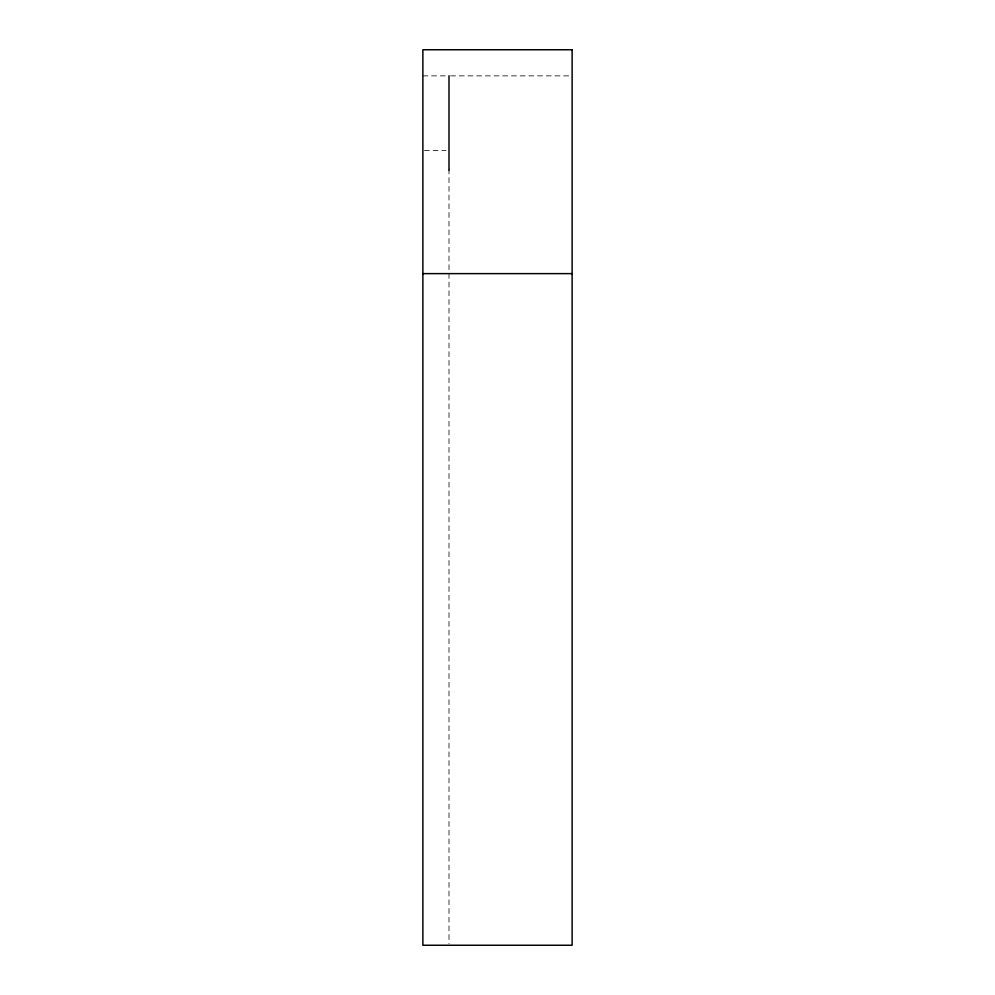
<?xml version="1.0" encoding="UTF-8"?>
<svg xmlns="http://www.w3.org/2000/svg" width="995" height="995" viewBox="0 0 995 995"><rect width="100%" height="100%" fill="white"/><g stroke="black" fill="none" stroke-linecap="round" stroke-linejoin="round"><path stroke-width="0.75" stroke-dasharray="4.97 3.73" d="M422.875 75.869L449.031 75.869M450.573 75.869L569.053 75.869M424.417 150.494L445.922 150.494M448.994 168.988L448.994 943.695"/><path stroke-width="1.49" d="M422.875 273.625L572.125 273.625M448.994 75.869L448.994 170.568M572.125 49.75L422.875 49.75L422.875 945.25L572.125 945.25L572.125 49.75"/></g></svg>
